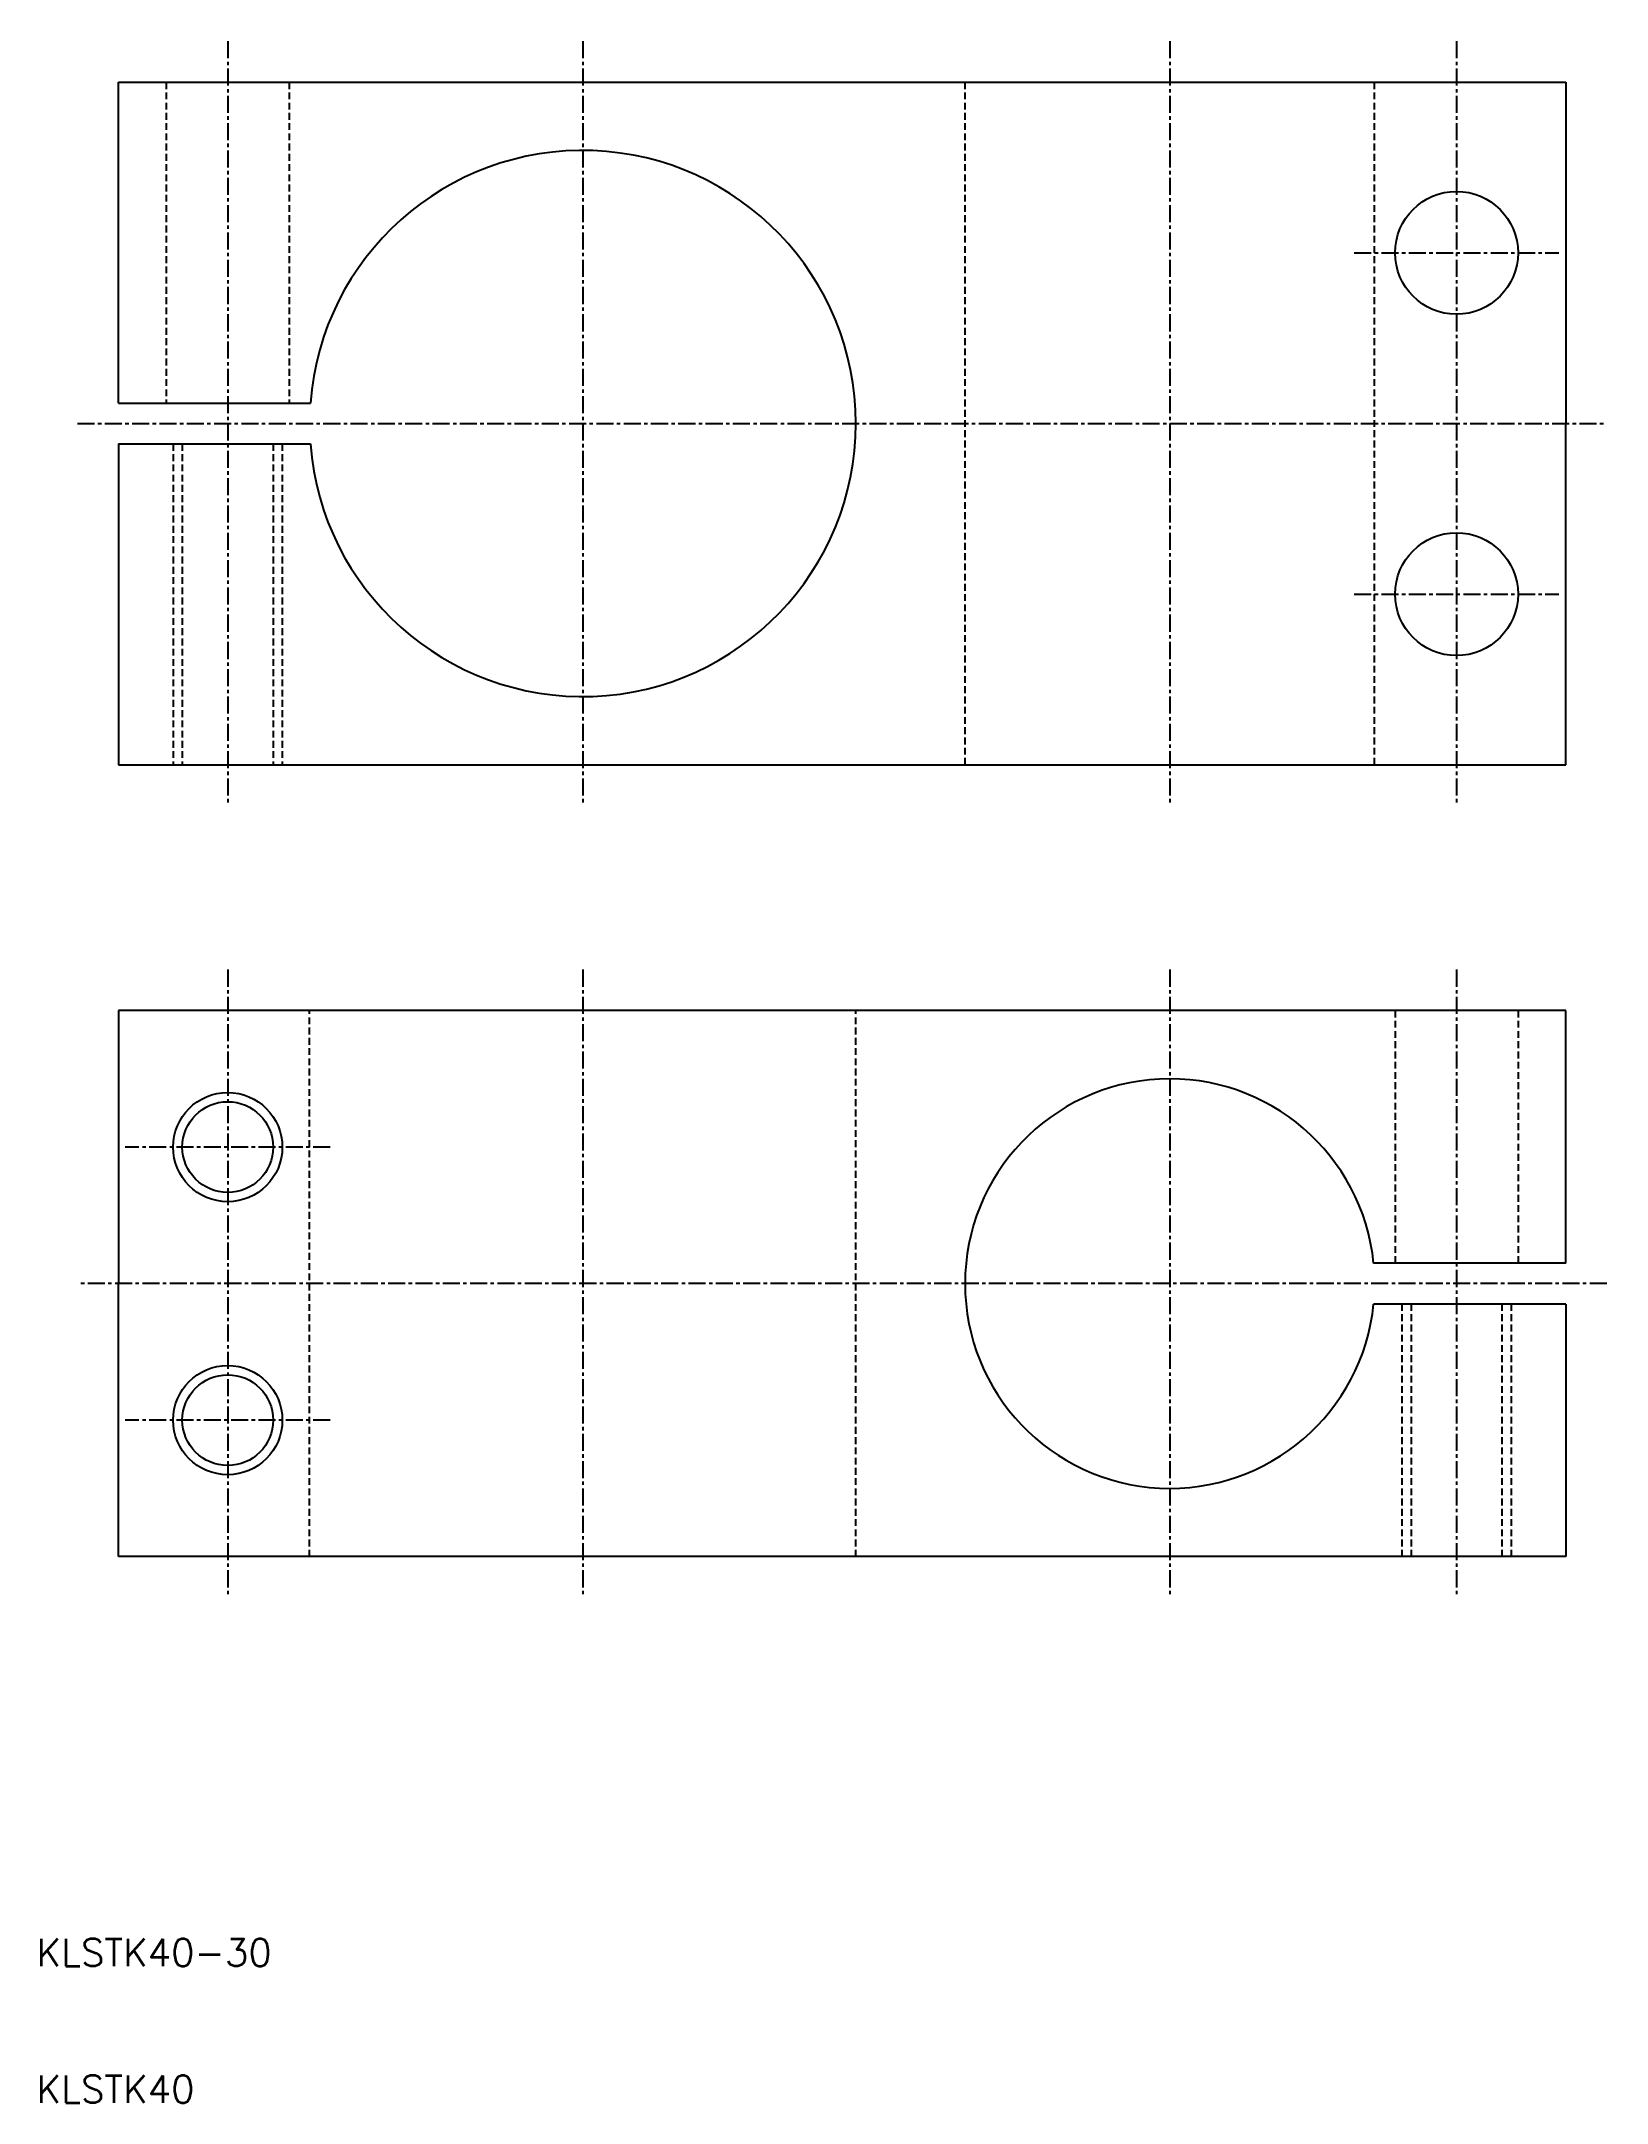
# Model space of a CAD drawing. Extents: x 10 to 125, y 10 to 161.
import ezdxf

# ---------------------------------------------------------------- set-up
doc = ezdxf.new("R2010")
doc.units = 0
doc.linetypes.add('CENTER', pattern=[2, 1.25, -0.25, 0.25, -0.25])
doc.linetypes.add('DASHED', pattern=[0.75, 0.5, -0.25])
doc.layers.get('0').update_dxf_attribs({"linetype": 'CONTINUOUS'})
doc.layers.add('CENTER', color=1, linetype='CENTER')
doc.styles.get("Standard").update_dxf_attribs({"font": 'txt.shx', "bigfont": 'extfont.shx'})

msp = doc.modelspace()

# ---------------------------------------------------------------- linework, layer by layer
for p, q in [((16, 158), (122, 158)), ((16, 134.5), (16, 158)), ((122, 158), (122, 133)), ((16, 134.5), (30.0563, 134.5)), ((122, 108), (122, 133)), ((16, 131.5), (16, 108)), ((16, 131.5), (30.0563, 131.5)), ((16, 108), (122, 108)), ((122, 90), (16, 90)), ((16, 90), (16, 70)), ((122, 71.5), (122, 90)), ((122, 71.5), (107.9248, 71.5)), ((16, 50), (16, 70)), ((122, 68.5), (107.9248, 68.5)), ((122, 68.5), (122, 50)), ((122, 50), (16, 50))]:
    msp.add_line(p, q)
at = {"color": 3, "linetype": 'DASHED'}
for p, q in [((19.5, 158), (19.5, 134.5)), ((28.5, 158), (28.5, 134.5)), ((78, 108), (78, 158)), ((108, 108), (108, 158)), ((20, 131.5), (20, 108)), ((20.6765, 131.5), (20.6765, 108)), ((27.3235, 131.5), (27.3235, 108)), ((28, 131.5), (28, 108)), ((30, 50), (30, 90)), ((70, 50), (70, 90)), ((109.5, 90), (109.5, 71.5)), ((118.5, 90), (118.5, 71.5)), ((110, 68.5), (110, 50)), ((110.6765, 68.5), (110.6765, 50)), ((117.3235, 68.5), (117.3235, 50)), ((118, 68.5), (118, 50))]:
    msp.add_line(p, q, dxfattribs=at)
for centre in [(114, 145.5), (114, 120.5)]:
    msp.add_circle(centre, 4.5)
at = {"color": 3, "linetype": 'CONTINUOUS'}
for centre in [(24, 80), (24, 60)]:
    msp.add_circle(centre, 4, dxfattribs=at)
at = {"color": 7, "linetype": 'CONTINUOUS'}
for centre in [(24, 80), (24, 60)]:
    msp.add_circle(centre, 3.3235, dxfattribs=at)
for centre, radius, start, end in [((50, 133), 20, 184.301222, 175.698778), ((93, 70), 15, 5.73917, 354.26083)]:
    msp.add_arc(centre, radius, start, end)
at = {"layer": 'CENTER', "color": 1, "linetype": 'CENTER'}
for p, q in [((24, 161), (24, 105)), ((50, 161), (50, 105)), ((93, 161), (93, 105)), ((114, 161), (114, 105)), ((106.5, 145.5), (121.5, 145.5)), ((13, 133), (125, 133)), ((106.5, 120.5), (121.5, 120.5)), ((24, 93), (24, 47)), ((50, 93), (50, 47)), ((93, 93), (93, 47)), ((114, 93), (114, 47)), ((31.5, 80), (16.5, 80)), ((125, 70), (13, 70)), ((31.5, 60), (16.5, 60))]:
    msp.add_line(p, q, dxfattribs=at)

# ---------------------------------------------------------------- texts
for s, p in [('KLSTK40-30', (10, 20)), ('KLSTK40', (10, 10))]:
    msp.add_text(s, height=2).set_placement(p)

doc.saveas('drawing.dxf')
